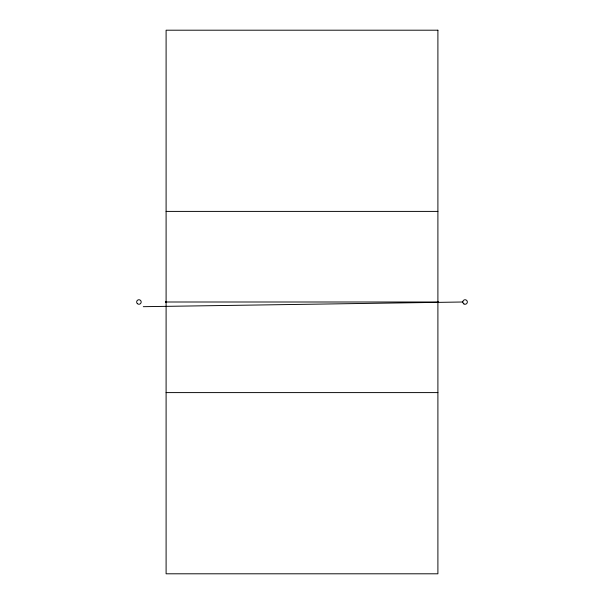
<?xml version="1.0" encoding="UTF-8"?>
<svg xmlns="http://www.w3.org/2000/svg" width="604" height="604" viewBox="0 0 604 604"><rect width="100%" height="100%" fill="white"/><g stroke="black" fill="none" stroke-linecap="round" stroke-linejoin="round"><path stroke-width="0.91" d="M143.291 306.681L462.815 302M166.1 211.4L437.9 211.4M166.1 302L437.9 302M166.1 392.6L437.9 392.6M165.738 301.902C166.198 303.344 166.855 300.883 165.738 301.902M437.538 301.902C437.998 303.344 438.655 300.883 437.538 301.902M437.9 30.2L166.1 30.2L166.1 573.8L437.9 573.8L437.9 30.2M463.947 303.963A2.265 2.265 0 0 0 467.345 302A2.265 2.265 0 0 0 463.947 300.037A2.265 2.265 0 0 0 463.947 303.963M137.319 303.601A2.265 2.265 0 0 0 141.109 302.589A2.265 2.265 0 0 0 138.331 299.811A2.265 2.265 0 0 0 137.319 303.601"/></g></svg>
